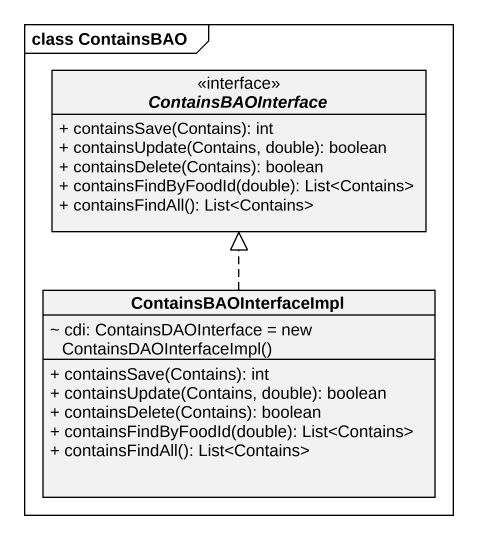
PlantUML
@startuml
mainframe class ContainsBAO
hide circle
hide empty members
skinparam classAttributeIconSize 0
interface ContainsBAOInterface <<interface>> {
  + containsSave(Contains): int
  + containsUpdate(Contains, double): boolean
  + containsDelete(Contains): boolean
  + containsFindByFoodId(double): List<Contains>
  + containsFindAll(): List<Contains>
}
class ContainsBAOInterfaceImpl {
  {field} ~ cdi: ContainsDAOInterface = new ContainsDAOInterfaceImpl()
  + containsSave(Contains): int
  + containsUpdate(Contains, double): boolean
  + containsDelete(Contains): boolean
  + containsFindByFoodId(double): List<Contains>
  + containsFindAll(): List<Contains>
}
ContainsBAOInterfaceImpl .up.|> ContainsBAOInterface
@enduml
